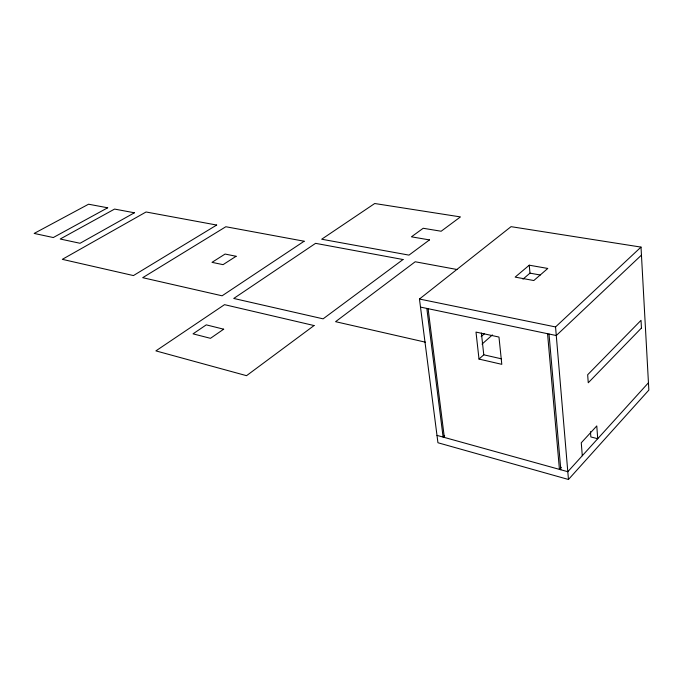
<?xml version="1.0" encoding="UTF-8"?>
<svg xmlns="http://www.w3.org/2000/svg" width="683" height="683" viewBox="0 0 683 683"><rect width="100%" height="100%" fill="white"/><g stroke="black" fill="none" stroke-linecap="round" stroke-linejoin="round"><path stroke-width="1.02" d="M568.461 479.483L648.85 390.095L641.013 247.101L511.046 226.662L419.456 299.034L437.94 442.746L568.461 479.483L555.552 326.944L641.013 247.101M648.449 382.77L567.804 471.705L436.992 435.387M561.324 467.317L559.428 469.375L547.561 333.705M641.457 255.109L556.278 335.532L420.497 307.094M444.667 435.634L443.113 437.086L426.832 308.417M479.005 359.079L476 332.083L498.974 337.052L501.8 364.329L479.005 359.079L483.777 354.801L481.395 333.073M482.019 344.112L492.409 334.926M481.191 336.574L484.401 333.774M522.956 279.151L529.982 273.149L540.253 275.001M529.257 265.192L515.144 277.11L533.816 280.534L547.792 268.453L529.257 265.192L529.982 273.149M457.004 269.503L415.196 261.768L335.575 321.684L425.458 342.192M419.456 299.034L555.552 326.944M483.777 354.801L501.348 358.806M428.104 308.69L444.343 437.427M549.012 334.004L560.82 469.767M582.292 455.723L581.267 442.797L596.78 425.927L597.719 438.717L590.855 436.949L590.454 431.639M641.448 328.011L588.259 382.77L587.662 374.754L641.021 320.327L641.448 328.011M314.069 325.552L246.537 375.676L155.886 350.883L224.519 304.661L314.069 325.552M403.038 259.523L323.11 318.841L233.74 298.454L315.58 243.344L403.038 259.523M429.462 239.912L408.98 255.118L321.684 239.229L374.719 203.517L460.444 216.912L441.15 231.238L423.204 228.267L411.431 236.822L429.462 239.912M223.674 329.189L210.475 338.324L193.033 333.85L206.266 324.86L223.674 329.189M304.148 241.227L222.103 295.799L142.696 277.682L225.842 226.739L304.148 241.227M236.113 256.279L223.051 264.654L211.995 262.349L225.083 254.05L236.113 256.279M216.673 225.049L133.433 275.573L62.315 259.344L146.06 211.986L216.673 225.049M134.38 212.78L80.048 243.276L60.198 239.016L114.582 209.075L134.38 212.78M107.683 207.786L53.291 237.539L34.15 233.432L88.559 204.217L107.683 207.786"/></g></svg>
